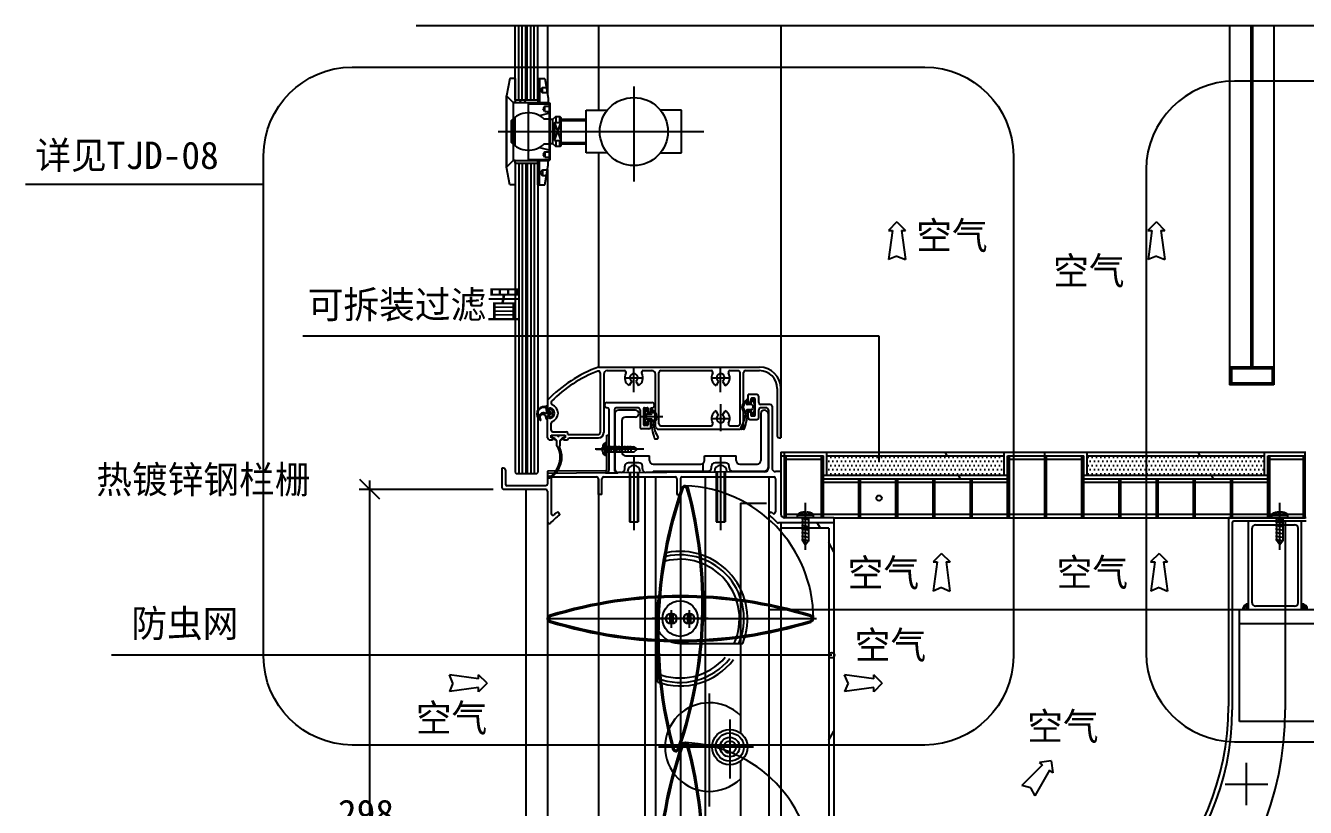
# Model space of a CAD drawing. Header units: metres. Extents: x 4816 to 6700, y 2423 to 3872.
# Drawn here: x 4825 to 5547, y 3412 to 3854 of the extents above; entities that cross this region are included whole.
import ezdxf

# ---------------------------------------------------------------- set-up
doc = ezdxf.new("R2010")
doc.units = ezdxf.units.M
for name, color, linetype in [('1', 1, 'Continuous'), ('10', 1, 'Continuous'), ('4', 4, 'Continuous'), ('6', 6, 'Continuous'), ('CASTFIX', 1, 'Continuous'), ('EXTRN', 3, 'Continuous'), ('附件', 5, 'Continuous')]:
    doc.layers.add(name, color=color, linetype=linetype)

# ---------------------------------------------------------------- blocks, each defined once
blk = doc.blocks.new('_ArchTick')
at = {"color": 0, "linetype": 'ByBlock'}
blk.add_lwpolyline([(-0.5, -0.5), (0.5, 0.5)], dxfattribs=at)
blk = doc.blocks.new('10X12')
at = {"layer": 'CASTFIX', "color": 8}
blk.add_line((0, -18.34), (0, 8.33), dxfattribs=at)
at = {"layer": 'CASTFIX'}
for p, q in [((-4.5, 0), (-4.5, 1.25)), ((-4.5, 1.25), (4.5, 1.25)), ((-4.5, 0), (4.5, 0)), ((-1.75, 0), (-1.75, -13.22)), ((-1.5, 3), (-0.7, 3)), ((-0.5, 2.25), (-0.7, 3)), ((-0.5, 2.25), (0.5, 2.25)), ((0.5, 2.25), (0.7, 3)), ((0.7, 3), (1.5, 3)), ((1.75, 0), (1.75, -12.74)), ((4.5, 0), (4.5, 1.25)), ((-2.19, -1.27), (2.32, -0.67)), ((-2.19, -3.27), (2.32, -2.67)), ((-2.19, -5.27), (2.32, -4.67)), ((-2.19, -7.27), (2.32, -6.67)), ((-2.19, -9.27), (2.32, -8.67)), ((-2.19, -11.27), (2.32, -10.67)), ((-2.19, -13.27), (2.32, -12.67)), ((-1.75, -13.22), (0, -15.43)), ((0, -15.43), (1.75, -12.74))]:
    blk.add_line(p, q, dxfattribs=at)
for centre, start, end in [((-1.85, 0.15), 82.98, 157.54), ((1.85, 0.15), 22.46, 97.02)]:
    blk.add_arc(centre, 2.87, start, end, dxfattribs=at)

msp = doc.modelspace()

# ---------------------------------------------------------------- hatches: boundary and pattern name
h = msp.add_hatch()
h.set_pattern_fill('HEX', scale=15)
h.paths.add_polyline_path([(5278.03, 3322.32), (5281.03, 3322.32), (5281.03, 3523.72), (5278.03, 3523.72)])
h.paths.add_polyline_path([(5281.03, 3572.72), (5266.68, 3572.72), (5266.68, 3569.72), (5278.03, 3569.72), (5278.03, 3523.72), (5281.03, 3523.72)])
at = {"layer": '1'}
h = msp.add_hatch(dxfattribs=at)
h.set_pattern_fill('ANSI38', scale=6)
h.paths.add_polyline_path([(5113.79, 3810.12), (5114.79, 3810.12), (5114.79, 3823.72), (5113.79, 3823.72)])
h = msp.add_hatch(dxfattribs=at)
h.set_pattern_fill('ANSI38', scale=6)
h.paths.add_polyline_path([(5113.79, 3823.72), (5114.79, 3823.72), (5114.79, 3810.12), (5113.79, 3810.12)])
h = msp.add_hatch(dxfattribs=at)
h.set_pattern_fill('ANSI38', scale=6)
h.paths.add_polyline_path([(5101.03, 3810.12), (5101.03, 3811.62, 1), (5101.53, 3811.62), (5113.58, 3811.62), (5113.58, 3810.12)])
h = msp.add_hatch(dxfattribs=at)
h.set_pattern_fill('ANSI38', scale=6)
h.paths.add_polyline_path([(5101.03, 3777.32), (5101.03, 3775.82, -1), (5101.53, 3775.82), (5113.79, 3775.82), (5113.79, 3777.32)])
h = msp.add_hatch(dxfattribs=at)
h.set_pattern_fill('ANSI38', scale=6)
h.paths.add_polyline_path([(5113.79, 3763.72), (5114.79, 3763.72), (5114.79, 3777.32), (5113.79, 3777.32)])
h = msp.add_hatch(dxfattribs=at)
h.set_pattern_fill('ZIGZAG', scale=20)
h.paths.add_polyline_path([(5243.79, 3603.97), (5243.79, 3610.72), (5239.79, 3610.72), (5239.79, 3607.97, -0.41), (5237.79, 3605.97), (5227.86, 3605.97, -0.41), (5225.86, 3607.97), (5225.86, 3610.72), (5217.03, 3610.72), (5217.03, 3606.72), (5219.86, 3606.72, -0.41), (5221.86, 3604.72), (5221.86, 3603.97, 0.41), (5223.86, 3601.97), (5241.79, 3601.97, 0.41)])
h.paths.add_polyline_path([(5243.79, 3634.48, 0.41), (5241.79, 3636.48, 0.41), (5239.79, 3634.48), (5239.79, 3610.72), (5243.79, 3610.72)])
h.paths.add_polyline_path([(5217.03, 3610.72), (5207.86, 3610.72), (5207.86, 3607.97, -0.41), (5205.86, 3605.97), (5178.86, 3605.97, -0.41), (5176.86, 3607.97), (5176.86, 3610.72), (5168.03, 3610.72), (5168.03, 3606.72), (5170.86, 3606.72, -0.41), (5172.86, 3604.72), (5172.86, 3603.32, 0.42), (5174.88, 3601.32), (5178.86, 3601.35), (5178.86, 3601.97), (5209.86, 3601.97, 0.41), (5211.86, 3603.97), (5211.86, 3604.72, -0.41), (5213.86, 3606.72), (5217.03, 3606.72)])
h.paths.add_polyline_path([(5168.03, 3610.72), (5163.28, 3610.72), (5157.28, 3610.72), (5157.28, 3603.27, 0.42), (5159.29, 3601.27), (5160.88, 3601.28, 0.41), (5162.86, 3603.28), (5162.86, 3604.72, -0.41), (5164.86, 3606.72), (5168.03, 3606.72)])
h.paths.add_polyline_path([(5161.28, 3630.48, -0.41), (5163.28, 3632.48), (5168.89, 3632.48, 0.41), (5170.89, 3634.48, 0.41), (5168.89, 3636.48), (5159.28, 3636.48, 0.41), (5157.28, 3634.48), (5157.28, 3615.76), (5161.28, 3615.76)])
h = msp.add_hatch(dxfattribs=at)
h.set_pattern_fill('ANSI31', scale=20)
h.paths.add_polyline_path([(5154.03, 3602.97, -0.41), (5152.04, 3600.97), (5159.04, 3601.02, -0.42), (5157.03, 3603.02), (5157.03, 3610.72), (5154.03, 3610.72)])
h = msp.add_hatch(dxfattribs=at)
h.set_pattern_fill('HONEY', scale=15)
h.paths.add_polyline_path([(5377.03, 3610.72), (5377.03, 3612.72), (5277.03, 3612.72), (5277.03, 3610.72)])
h.paths.add_polyline_path([(5379.03, 3597.72), (5379.03, 3599.72), (5275.03, 3599.72), (5275.03, 3597.72)])
h = msp.add_hatch(dxfattribs=at)
h.set_pattern_fill('DOTS', scale=1.5)
h.paths.add_polyline_path([(5277.03, 3610.72), (5277.03, 3599.72), (5377.03, 3599.72), (5377.03, 3610.72)])
h = msp.add_hatch(dxfattribs=at)
h.set_pattern_fill('HONEY', scale=15)
h.paths.add_polyline_path([(5524.03, 3612.72), (5424.03, 3612.72), (5424.03, 3610.72), (5524.03, 3610.72)])
h.paths.add_polyline_path([(5526.03, 3599.72), (5422.03, 3599.72), (5422.03, 3597.72), (5526.03, 3597.72)])
h = msp.add_hatch(dxfattribs=at)
h.set_pattern_fill('DOTS', scale=1.5)
h.paths.add_polyline_path([(5424.03, 3610.72), (5424.03, 3599.72), (5524.03, 3599.72), (5524.03, 3610.72)])

# ---------------------------------------------------------------- linework, layer by layer
for p, q in [((5504.39, 3853.53), (5504.39, 3660.72)), ((5529.39, 3853.53), (5529.39, 3660.29)), ((5153.03, 3658.72), (5162.67, 3658.72)), ((5168.03, 3646.54), (5168.03, 3660.72)), ((5173.39, 3658.72), (5178.2, 3658.72)), ((5180.2, 3626.92), (5180.2, 3656.72)), ((5182.2, 3628.65), (5182.2, 3657.72)), ((5217.03, 3646.54), (5217.03, 3660.72)), ((5529.39, 3660.72), (5504.39, 3660.72)), ((5504.39, 3660.72), (5504.39, 3650.72)), ((5529.39, 3660.22), (5504.39, 3660.22)), ((5529.39, 3659.72), (5504.39, 3659.72)), ((5504.89, 3660.72), (5504.89, 3650.72)), ((5505.39, 3660.72), (5505.39, 3650.72)), ((5528.39, 3660.72), (5528.39, 3650.72)), ((5528.42, 3660.72), (5528.42, 3650.72)), ((5528.89, 3660.72), (5528.89, 3650.72)), ((5528.92, 3660.72), (5528.92, 3650.72)), ((5529.39, 3660.72), (5529.39, 3650.72)), ((5529.42, 3660.72), (5529.42, 3650.72)), ((5162.88, 3654.71), (5173.18, 3654.71)), ((5166.9, 3652.76), (5165.45, 3650.25)), ((5169.16, 3652.76), (5170.6, 3650.25)), ((5211.88, 3654.71), (5222.18, 3654.71)), ((5215.9, 3652.76), (5214.45, 3650.25)), ((5218.16, 3652.76), (5219.6, 3650.25)), ((5529.39, 3651.72), (5504.39, 3651.72)), ((5529.39, 3651.22), (5504.39, 3651.22)), ((5529.39, 3650.72), (5504.39, 3650.72)), ((5119.29, 3642.01), (5119.29, 3636.77)), ((5232.04, 3642.67), (5231.74, 3642.67)), ((5231.74, 3642.67), (5231.74, 3642.17)), ((5237.54, 3645.18), (5232.53, 3645.18)), ((5232.53, 3640.67), (5232.53, 3645.18)), ((5232.54, 3642.17), (5232.54, 3640.91)), ((5234.04, 3642.68), (5234.04, 3641.17)), ((5234.48, 3642.41), (5234.48, 3640.91)), ((5236.04, 3643.18), (5234.54, 3643.18)), ((5235.48, 3642.41), (5236.29, 3638.16)), ((5236.54, 3633.66), (5236.54, 3642.68)), ((5238.54, 3640.68), (5238.54, 3644.18)), ((5118.44, 3637.38), (5118.63, 3634.67)), ((5119.09, 3636.77), (5119.17, 3637.79)), ((5119.29, 3634.36), (5119.29, 3635.07)), ((5119.31, 3636.41), (5119.91, 3636.11)), ((5119.4, 3636.59), (5120, 3636.29)), ((5120.89, 3635.47), (5119.69, 3635.47)), ((5120.73, 3634.72), (5119.73, 3634.72)), ((5120.29, 3636.47), (5120.29, 3637.14)), ((5120.29, 3634.57), (5120.29, 3634.92)), ((5120.58, 3636.56), (5120.79, 3636.77)), ((5121.08, 3636.89), (5121.15, 3636.89)), ((5121.29, 3640.79), (5121.29, 3640.34)), ((5121.29, 3635.07), (5121.29, 3634.36)), ((5121.44, 3636.77), (5121.97, 3636.24)), ((5122.09, 3635.95), (5122.09, 3633.48)), ((5153.03, 3637.8), (5152.39, 3637.8)), ((5152.97, 3640.68), (5178.2, 3640.68)), ((5154.03, 3602.97), (5154.03, 3636.8)), ((5157.03, 3636.68), (5157.03, 3603.02)), ((5157.28, 3634.48), (5157.28, 3603.27)), ((5170.56, 3637.68), (5158.03, 3637.68)), ((5168.89, 3636.48), (5159.28, 3636.48)), ((5170.89, 3634.48), (5170.89, 3634.48)), ((5171.56, 3636.68), (5171.56, 3626.79)), ((5173.56, 3637.3), (5173.56, 3628.29)), ((5174.63, 3637.04), (5173.81, 3632.79)), ((5174.06, 3637.8), (5175.57, 3637.8)), ((5175.63, 3637.04), (5175.63, 3635.54)), ((5176.07, 3637.3), (5176.07, 3635.8)), ((5176.13, 3635.04), (5177.06, 3635.04)), ((5176.57, 3635.3), (5177.07, 3635.3)), ((5177.56, 3636.79), (5177.56, 3635.54)), ((5177.57, 3635.8), (5177.57, 3637.8)), ((5177.57, 3637.8), (5178.78, 3637.8)), ((5178.06, 3637.29), (5178.36, 3637.29)), ((5178.36, 3637.29), (5178.36, 3636.79)), ((5178.36, 3635.11), (5178.36, 3634.54)), ((5215.9, 3633.61), (5214.45, 3636.12)), ((5217.03, 3639.83), (5217.03, 3624.48)), ((5218.16, 3633.61), (5219.6, 3636.12)), ((5231.74, 3640.49), (5231.74, 3639.91)), ((5231.74, 3636.41), (5231.74, 3635.85)), ((5234.58, 3639.61), (5232.04, 3639.61)), ((5232.04, 3636.71), (5234.58, 3636.71)), ((5232.53, 3632.16), (5232.53, 3635.17)), ((5232.91, 3635.91), (5233.98, 3635.91)), ((5233.54, 3640.67), (5233.03, 3640.67)), ((5233.03, 3635.67), (5233.54, 3635.67)), ((5233.98, 3640.41), (5233.04, 3640.41)), ((5234.04, 3635.17), (5234.04, 3633.66)), ((5234.48, 3635.41), (5234.48, 3633.91)), ((5234.48, 3635.21), (5234.48, 3633.91)), ((5235.07, 3639.21), (5235.27, 3638.17)), ((5235.28, 3638.17), (5235.07, 3637.12)), ((5236.29, 3638.16), (5235.48, 3633.91)), ((5238.54, 3632.16), (5238.54, 3636.68)), ((5245.04, 3639.68), (5239.54, 3639.68)), ((5243.04, 3637.68), (5239.54, 3637.68)), ((5239.79, 3634.48), (5239.79, 3607.97)), ((5241.79, 3636.48), (5241.79, 3636.48)), ((5243.79, 3634.48), (5243.79, 3603.97)), ((5244.04, 3636.68), (5244.04, 3603.65)), ((5246.04, 3638.68), (5246.04, 3603.72)), ((5119.06, 3631.22), (5119.06, 3631.22)), ((5119.09, 3632.67), (5119.26, 3631.45)), ((5119.29, 3620.72), (5119.29, 3632.67)), ((5119.31, 3633.03), (5119.91, 3633.33)), ((5119.4, 3632.85), (5120, 3633.15)), ((5120.89, 3633.96), (5119.69, 3633.96)), ((5120.29, 3632.97), (5120.29, 3632.3)), ((5120.58, 3632.88), (5120.79, 3632.66)), ((5121.08, 3632.55), (5121.15, 3632.55)), ((5121.44, 3632.66), (5121.97, 3633.2)), ((5161.28, 3630.48), (5161.28, 3612.72)), ((5168.89, 3632.48), (5163.28, 3632.48)), ((5171.92, 3632.79), (5184.42, 3632.79)), ((5173.81, 3632.79), (5174.63, 3628.54)), ((5175.57, 3627.79), (5174.06, 3627.79)), ((5174.82, 3632.79), (5175.03, 3631.74)), ((5175.03, 3633.83), (5174.83, 3632.79)), ((5175.52, 3634.24), (5178.06, 3634.24)), ((5178.06, 3631.34), (5175.52, 3631.34)), ((5175.63, 3630.04), (5175.63, 3628.54)), ((5175.63, 3629.84), (5175.63, 3628.54)), ((5176.07, 3629.79), (5176.07, 3628.29)), ((5177.19, 3630.54), (5176.13, 3630.54)), ((5177.07, 3630.29), (5176.57, 3630.29)), ((5177.57, 3626.79), (5177.57, 3629.79)), ((5178.36, 3631.04), (5178.36, 3630.48)), ((5183.2, 3627.65), (5211.67, 3627.65)), ((5211.88, 3631.66), (5222.18, 3631.66)), ((5222.39, 3627.65), (5227.03, 3627.65)), ((5233.53, 3631.16), (5237.54, 3631.16)), ((5234.54, 3633.16), (5236.04, 3633.16)), ((5234.98, 3633.41), (5234.98, 3633.41)), ((5121.29, 3620.72), (5121.29, 3622.22)), ((5121.29, 3622.22), (5129.29, 3622.22)), ((5122.42, 3620.72), (5121.29, 3620.72)), ((5121.65, 3621.54), (5121.65, 3621.34)), ((5125, 3622.04), (5122.15, 3622.04)), ((5122.15, 3620.84), (5123.15, 3620.84)), ((5122.29, 3624.22), (5129.79, 3624.22)), ((5123.15, 3620.84), (5123.15, 3620.34)), ((5128.65, 3622.04), (5125.8, 3622.04)), ((5127.65, 3620.34), (5127.65, 3620.84)), ((5127.65, 3620.84), (5128.65, 3620.84)), ((5129.29, 3620.72), (5128.16, 3620.72)), ((5129.15, 3621.34), (5129.15, 3621.54)), ((5129.29, 3622.22), (5129.29, 3620.72)), ((5130.79, 3622.72), (5130.79, 3623.22)), ((5152.83, 3622.3), (5154.03, 3622.3)), ((5152.83, 3602.97), (5152.83, 3622.3)), ((5176.57, 3625.79), (5172.56, 3625.79)), ((5180.07, 3620.26), (5181.24, 3620.26)), ((5182.06, 3625.65), (5228.03, 3625.65)), ((5230.03, 3625.64), (5228.86, 3625.64)), ((5120.29, 3619.72), (5121.79, 3619.72)), ((5123.65, 3619.84), (5123.9, 3619.84)), ((5124.4, 3619.34), (5124.4, 3616.54)), ((5126.4, 3616.54), (5126.4, 3619.34)), ((5126.9, 3619.84), (5127.15, 3619.84)), ((5128.79, 3619.72), (5130.29, 3619.72)), ((5168.03, 3610.72), (5168.03, 3568.76)), ((5217.03, 3610.72), (5217.03, 3568.76)), ((5119.28, 3601.92), (5119.29, 3600.72)), ((5165.53, 3601.35), (5165.53, 3573.43)), ((5166.03, 3601.37), (5166.03, 3573.43)), ((5170.03, 3601.55), (5170.03, 3573.43)), ((5170.53, 3601.57), (5170.53, 3573.43)), ((5174.33, 3598.72), (5174.33, 3293.72)), ((5180.33, 3598.72), (5180.33, 3293.72)), ((5208.33, 3598.72), (5208.33, 3297.96)), ((5214.53, 3601.35), (5214.53, 3573.43)), ((5215.03, 3601.37), (5215.03, 3573.43)), ((5219.03, 3601.55), (5219.03, 3573.43)), ((5219.53, 3601.57), (5219.53, 3573.43)), ((5244.33, 3598.72), (5244.33, 3315.11)), ((5192.33, 3597.72), (5192.33, 3588.72)), ((5194.33, 3587.91), (5194.33, 3312.53)), ((5228.18, 3583.84), (5228.18, 3454.22)), ((5228.18, 3583.84), (5242.98, 3583.84)), ((5165.53, 3573.43), (5170.53, 3573.43)), ((5214.53, 3573.43), (5219.53, 3573.43)), ((5180.39, 3521.15), (5186.53, 3555.94)), ((5188.38, 3521.22), (5188.38, 3516.22)), ((5189.18, 3523.48), (5189.18, 3513.48)), ((5189.98, 3521.22), (5189.98, 3516.22)), ((5198.38, 3521.22), (5198.38, 3516.22)), ((5199.18, 3523.48), (5199.18, 3513.48)), ((5199.98, 3521.22), (5199.98, 3516.22)), ((5510.06, 3523.72), (5244.33, 3523.72)), ((5510.06, 3460.72), (5510.06, 3523.72)), ((5118.63, 3518.72), (5271.08, 3518.72)), ((5177.08, 3518.72), (5237.59, 3518.72)), ((5210.03, 3518.72), (5178.33, 3518.72)), ((5180.19, 3518.23), (5181.42, 3482.92)), ((5194.18, 3504.72), (5229.51, 3504.72)), ((5210.68, 3412.59), (5210.68, 3476.51)), ((5222.18, 3461.7), (5222.18, 3428.56)), ((5235.52, 3446.22), (5182.04, 3446.22)), ((5228.18, 3438.22), (5228.18, 3390.69)), ((5513.94, 3413.36), (5513.94, 3437.36)), ((5501.94, 3425.36), (5525.94, 3425.36))]:
    msp.add_line(p, q)
for points in [[(5198.81, 3592.24, 0.74), (5194.99, 3592.37, 0.15), (5189.85, 3445.2, 0.74), (5193.67, 3445.07, 0.15)], [(5198.04, 3592.03, 0.74), (5195.75, 3592.11, 0.15), (5190.62, 3445.41, 0.74), (5192.92, 3445.33, 0.15)], [(5267.96, 3516.81, 0.74), (5267.96, 3520.63, 0.15), (5120.7, 3520.63, 0.74), (5120.7, 3516.81, 0.15)], [(5267.73, 3517.57, 0.74), (5267.73, 3519.87, 0.15), (5120.94, 3519.87, 0.74), (5120.94, 3517.57, 0.15)], [(5198.81, 3447.24, 0.74), (5194.99, 3447.37, 0.15), (5189.85, 3300.2, 0.74), (5193.67, 3300.07, 0.15)], [(5198.04, 3447.03, 0.74), (5195.75, 3447.11, 0.15), (5190.62, 3300.41, 0.74), (5192.92, 3300.33, 0.15)]]:
    msp.add_lwpolyline(points, format="xyb", close=True)
for centre, radius in [((5194.18, 3518.72), 10), ((5189.18, 3518.72), 3), ((5199.18, 3518.72), 3), ((5222.18, 3446.22), 10), ((5222.18, 3446.22), 8), ((5222.18, 3446.22), 5.5), ((5222.18, 3446.22), 3.5)]:
    msp.add_circle(centre, radius)
for centre, radius, start, end in [((5173.75, 3589.78), 75.46, 109.93, 136.2), ((5173.75, 3589.78), 73.46, 110.8, 135.26), ((5153.03, 3656.72), 2, 90, 180), ((5162.67, 3657.72), 1, 330.71, 90), ((5168.03, 3654.71), 5.15, 150.71, 240), ((5168.03, 3654.71), 2.25, 300, 240), ((5168.03, 3654.71), 5.15, 300, 29.29), ((5173.39, 3657.72), 1, 90, 209.29), ((5178.2, 3656.72), 2, 0, 90), ((5211.67, 3657.72), 1, 330.71, 90), ((5217.03, 3654.71), 5.15, 150.71, 240), ((5217.03, 3654.71), 2.25, 300, 240), ((5217.03, 3654.71), 5.15, 300, 29.29), ((5222.39, 3657.72), 1, 90, 209.29), ((5232.85, 3638.17), 3.81, 111.96, 180), ((5231.24, 3642.17), 0.5, 291.96, 0), ((5232.04, 3642.17), 0.5, 0, 90), ((5234.54, 3642.68), 0.5, 90, 180), ((5234.98, 3642.41), 0.5, 90, 180), ((5234.98, 3642.41), 0.5, 0, 90), ((5236.04, 3642.68), 0.5, 0, 90), ((5237.54, 3644.18), 1, 0, 90), ((5117.44, 3634.23), 4.21, 84.47, 236.7), ((5116.99, 3634.69), 3.31, 68.68, 216.46), ((5116.97, 3632.65), 2.29, 53.9, 177.24), ((5118.02, 3638.89), 0.5, 248.87, 320.91), ((5117.94, 3637.34), 0.5, 4.16, 59.83), ((5118.43, 3634.66), 0.2, 233.14, 4.16), ((5118.8, 3638.25), 0.51, 329.98, 140.91), ((5119.49, 3636.77), 0.4, 180, 243.43), ((5119.67, 3637.75), 0.5, 149.98, 175.34), ((5119.49, 3636.77), 0.2, 180, 243.43), ((5119.69, 3635.07), 0.4, 90, 180), ((5120.09, 3636.47), 0.4, 243.43, 346.52), ((5120.09, 3636.47), 0.2, 243.43, 0), ((5120.79, 3637.14), 0.5, 78.32, 180), ((5120.87, 3636.28), 0.4, 135.38, 166.52), ((5121.08, 3636.49), 0.4, 90, 135.38), ((5120.29, 3634.72), 2.97, 281.68, 78.32), ((5120.89, 3635.07), 0.4, 0, 90), ((5121.15, 3636.49), 0.4, 44.98, 90), ((5122.29, 3640.79), 1, 135.26, 180), ((5122.29, 3640.34), 1, 180, 250.42), ((5120.29, 3634.72), 4.97, 289.58, 70.42), ((5121.69, 3635.95), 0.4, 0, 44.98), ((5152.97, 3639.18), 1.5, 90, 247.03), ((5153.03, 3636.8), 1, 0, 90), ((5158.03, 3636.68), 1, 90, 180), ((5159.28, 3634.48), 2, 90, 180), ((5168.89, 3634.48), 2, 0, 90), ((5168.89, 3634.48), 2, 270, 0), ((5170.56, 3636.68), 1, 0, 90), ((5174.06, 3637.3), 0.5, 90, 180), ((5175.13, 3637.04), 0.5, 90, 180), ((5175.13, 3637.04), 0.5, 0, 90), ((5175.57, 3637.3), 0.5, 0, 90), ((5176.13, 3635.54), 0.5, 180, 270), ((5176.57, 3635.8), 0.5, 180, 270), ((5177.06, 3635.54), 0.5, 270, 0), ((5177.07, 3635.8), 0.5, 270, 0), ((5178.06, 3636.79), 0.5, 90, 180), ((5178.06, 3634.54), 0.3, 270, 0), ((5178.2, 3639.18), 1.5, 292.97, 90), ((5178.86, 3636.79), 0.5, 180, 248.04), ((5178.66, 3635.11), 0.3, 58.61, 180), ((5177.25, 3632.79), 3.81, 0, 68.04), ((5177.25, 3632.79), 3.01, 0, 58.61), ((5217.03, 3631.66), 5.15, 120, 209.29), ((5217.03, 3631.66), 5.15, 330.71, 60), ((5232.85, 3638.17), 3.81, 180, 241.38), ((5232.85, 3638.17), 3.01, 121.39, 180), ((5232.85, 3638.17), 3.01, 180, 238.61), ((5188.53, 3639.39), 44.07, 342.32, 354.88), ((5230.79, 3634.38), 0.5, 349.19, 61.38), ((5231.44, 3640.49), 0.3, 0, 121.39), ((5231.44, 3635.85), 0.3, 238.61, 0), ((5232.04, 3639.91), 0.3, 180, 270), ((5232.04, 3636.41), 0.3, 90, 180), ((5232.91, 3635.41), 0.5, 90, 174.88), ((5233.03, 3641.17), 0.5, 180, 270), ((5233.03, 3635.17), 0.5, 90, 180), ((5233.04, 3640.91), 0.5, 180, 270), ((5233.54, 3641.17), 0.5, 270, 0), ((5233.54, 3635.17), 0.5, 0, 90), ((5233.98, 3640.91), 0.5, 270, 0), ((5233.98, 3635.41), 0.5, 0, 90), ((5234.58, 3639.11), 0.5, 10.89, 90), ((5234.58, 3637.21), 0.5, 270, 349.11), ((5239.54, 3640.68), 1, 180, 270), ((5239.54, 3636.68), 1, 90, 180), ((5241.79, 3634.48), 2, 90, 180), ((5241.79, 3634.48), 2, 0, 90), ((5243.04, 3636.68), 1, 0, 90), ((5245.04, 3638.68), 1, 0, 90), ((5114.49, 3632.82), 0.2, 209.79, 344.13), ((5116.74, 3632.18), 1.81, 343.01, 224.24), ((5115.25, 3630.88), 0.2, 233.32, 12.87), ((5118.9, 3631.62), 0.43, 175.53, 292.18), ((5119.06, 3631.42), 0.2, 270, 7.84), ((5119.49, 3632.67), 0.4, 116.57, 180), ((5119.69, 3634.36), 0.4, 180, 270), ((5119.49, 3632.67), 0.2, 116.57, 180), ((5120.09, 3632.97), 0.4, 13.48, 116.57), ((5120.09, 3632.97), 0.2, 0, 116.57), ((5120.79, 3632.3), 0.5, 180, 281.68), ((5120.87, 3633.16), 0.4, 193.48, 224.62), ((5121.08, 3632.95), 0.4, 224.62, 270), ((5120.89, 3634.36), 0.4, 270, 0), ((5121.15, 3632.95), 0.4, 270, 315.02), ((5122.29, 3629.09), 1, 109.58, 180), ((5121.69, 3633.48), 0.4, 315.02, 0), ((5163.28, 3630.48), 2, 90, 180), ((5174.06, 3628.29), 0.5, 180, 270), ((5175.13, 3628.54), 0.5, 180, 270), ((5175.52, 3633.74), 0.5, 90, 169.11), ((5175.52, 3631.84), 0.5, 190.89, 270), ((5175.13, 3628.54), 0.5, 270, 0), ((5175.57, 3628.29), 0.5, 270, 0), ((5176.13, 3630.04), 0.5, 90, 180), ((5176.57, 3629.79), 0.5, 90, 180), ((5177.07, 3629.79), 0.5, 0, 90), ((5177.19, 3630.04), 0.5, 5.12, 90), ((5221.58, 3634.02), 44.07, 185.12, 197.68), ((5178.06, 3631.04), 0.3, 0, 90), ((5178.66, 3630.48), 0.3, 180, 301.39), ((5177.25, 3632.79), 3.01, 301.39, 0), ((5179.32, 3629.01), 0.5, 118.62, 190.81), ((5205.34, 3633.98), 27, 190.81, 208.99), ((5177.25, 3632.79), 3.81, 298.62, 0), ((5183.2, 3628.65), 1, 180, 270), ((5211.67, 3628.65), 1, 270, 29.29), ((5217.03, 3631.66), 2.25, 120, 60), ((5222.39, 3628.65), 1, 150.71, 270), ((5227.03, 3628.65), 1, 270, 0), ((5228.03, 3627.65), 2, 270, 0), ((5204.76, 3639.35), 27, 331.01, 349.19), ((5233.53, 3632.16), 1, 180, 270), ((5234.54, 3633.66), 0.5, 180, 270), ((5234.98, 3633.91), 0.5, 180, 270), ((5234.98, 3633.91), 0.5, 270, 0), ((5236.04, 3633.66), 0.5, 270, 0), ((5237.54, 3632.16), 1, 270, 0), ((5120.29, 3620.72), 1, 180, 270), ((5122.29, 3625.22), 1, 180, 270), ((5122.15, 3621.54), 0.5, 90, 180), ((5122.15, 3621.34), 0.5, 180, 270), ((5121.79, 3620.72), 1, 270, 334.62), ((5122.42, 3620.42), 0.3, 334.62, 90), ((5123.65, 3620.34), 0.5, 180, 270), ((5125.4, 3622.04), 0.4, 180, 0), ((5127.15, 3620.34), 0.5, 270, 0), ((5128.16, 3620.42), 0.3, 90, 205.38), ((5128.79, 3620.72), 1, 205.38, 270), ((5128.65, 3621.54), 0.5, 0, 90), ((5128.65, 3621.34), 0.5, 270, 0), ((5129.79, 3623.22), 1, 0, 90), ((5130.29, 3620.72), 1, 270, 0), ((5172.56, 3626.79), 1, 180, 270), ((5176.57, 3626.79), 1, 270, 0), ((5180.07, 3620.76), 0.5, 195.05, 270), ((5182.06, 3627.65), 2, 201.64, 270), ((5181.24, 3620.76), 0.5, 270, 14.93), ((5228.86, 3626.14), 0.5, 165.07, 270), ((5230.03, 3626.14), 0.5, 270, 344.95), ((5113.8, 3609.93), 13.56, 300.54, 26.8), ((5113.16, 3609.71), 13.34, 305, 28.37), ((5123.9, 3619.34), 0.5, 0, 90), ((5124.9, 3616.54), 0.5, 180, 270), ((5125.9, 3616.54), 0.5, 270, 0), ((5126.9, 3619.34), 0.5, 90, 180), ((5120.34, 3598.62), 0.5, 19.13, 313.83), ((5122.29, 3597.72), 1, 90, 180), ((5168.03, 3601.79), 3.51, 0, 180), ((5217.03, 3601.79), 3.51, 0, 180), ((5194.18, 3518.72), 38, 338.38, 101.62), ((5194.18, 3518.72), 33.5, 335.3, 104.7), ((5194.18, 3518.72), 36, 337.11, 102.89), ((5194.18, 3518.72), 14, 170, 270), ((5189.18, 3518.72), 2.63, 72.27, 107.73), ((5199.18, 3518.72), 2.63, 72.27, 107.73), ((5189.18, 3518.72), 2.63, 252.27, 287.73), ((5199.18, 3518.72), 2.63, 252.27, 287.73), ((5194.18, 3518.72), 33.5, 247.3, 319.53), ((5194.18, 3518.72), 36, 249.11, 321.28), ((5194.18, 3518.72), 38, 250.38, 322.5), ((5210.68, 3446.22), 25, 45.57, 314.43)]:
    msp.add_arc(centre, radius, start, end)
for p, q in [((5119.29, 3853.53), (5119.29, 3815.11)), ((5148.03, 3853.53), (5148.03, 3805.72)), ((5251.03, 3853.53), (5251.03, 3640.03)), ((5516.44, 3853.53), (5516.44, 3660.72)), ((5516.64, 3853.53), (5516.64, 3660.72)), ((5517.14, 3853.53), (5517.14, 3660.72)), ((5517.34, 3853.53), (5517.34, 3660.72)), ((5148.03, 3781.72), (5148.03, 3660.72)), ((5119.29, 3772.32), (5119.29, 3642.01)), ((5316.59, 3742.67), (5311.8, 3737.87)), ((5311.8, 3737.87), (5314.11, 3737.87)), ((5314.11, 3737.87), (5311.87, 3721.42)), ((5316.59, 3742.67), (5321.39, 3737.87)), ((5319.08, 3737.87), (5321.32, 3721.42)), ((5319.08, 3737.87), (5321.39, 3737.87)), ((5463.05, 3742.67), (5458.26, 3737.87)), ((5458.26, 3737.87), (5460.57, 3737.87)), ((5460.57, 3737.87), (5458.33, 3721.42)), ((5463.05, 3742.67), (5467.85, 3737.87)), ((5465.54, 3737.87), (5467.77, 3721.42)), ((5465.54, 3737.87), (5467.85, 3737.87)), ((5316.59, 3723.4), (5311.87, 3721.42)), ((5316.59, 3723.4), (5321.32, 3721.42)), ((5463.05, 3723.4), (5458.33, 3721.42)), ((5463.05, 3723.4), (5467.77, 3721.42)), ((5148.03, 3660.72), (5239.03, 3660.72)), ((5183.2, 3658.72), (5211.67, 3658.72)), ((5222.39, 3658.72), (5227.03, 3658.72)), ((5231.03, 3658.72), (5239.03, 3658.72)), ((5251.03, 3660.72), (5251.03, 3620.72)), ((5249.03, 3648.72), (5249.03, 3621.72)), ((5251.03, 3620.72), (5251.03, 3648.72)), ((5121.29, 3625.22), (5121.29, 3629.09)), ((5130.79, 3622.72), (5148.03, 3622.72)), ((5131.29, 3620.72), (5148.03, 3620.72)), ((5250.03, 3620.72), (5251.03, 3620.72)), ((5163.28, 3610.72), (5176.86, 3610.72)), ((5170.86, 3606.72), (5164.86, 3606.72)), ((5176.86, 3607.97), (5176.86, 3610.72)), ((5178.86, 3605.97), (5205.86, 3605.97)), ((5207.86, 3607.97), (5207.86, 3610.72)), ((5207.86, 3610.72), (5225.86, 3610.72)), ((5219.86, 3606.72), (5213.86, 3606.72)), ((5225.86, 3607.97), (5225.86, 3610.72)), ((5227.86, 3605.97), (5237.79, 3605.97)), ((5251.03, 3612.72), (5400.03, 3612.72)), ((5251.03, 3612.72), (5251.03, 3601.72)), ((5251.03, 3610.72), (5275.03, 3610.72)), ((5253.03, 3575.72), (5253.03, 3612.72)), ((5253.03, 3608.72), (5275.03, 3608.72)), ((5254.03, 3575.72), (5254.03, 3610.72)), ((5274.03, 3575.72), (5274.03, 3610.72)), ((5275.03, 3575.72), (5275.03, 3610.72)), ((5277.03, 3599.72), (5277.03, 3612.72)), ((5277.03, 3610.72), (5377.03, 3610.72)), ((5377.03, 3599.72), (5377.03, 3612.72)), ((5379.03, 3575.72), (5379.03, 3610.72)), ((5379.03, 3610.72), (5422.03, 3610.72)), ((5379.03, 3608.72), (5422.03, 3608.72)), ((5380.03, 3575.72), (5380.03, 3610.72)), ((5400.03, 3575.72), (5400.03, 3612.72)), ((5400.03, 3612.72), (5547.33, 3612.72)), ((5401.03, 3575.72), (5401.03, 3610.72)), ((5421.03, 3575.72), (5421.03, 3610.72)), ((5422.03, 3575.72), (5422.03, 3610.72)), ((5424.03, 3599.72), (5424.03, 3612.72)), ((5424.03, 3610.72), (5524.03, 3610.72)), ((5524.03, 3599.72), (5524.03, 3612.72)), ((5526.03, 3575.72), (5526.03, 3610.72)), ((5526.03, 3610.72), (5547.03, 3610.72)), ((5526.03, 3608.72), (5547.03, 3608.72)), ((5527.03, 3575.72), (5527.03, 3610.72)), ((5546.03, 3575.72), (5546.03, 3610.72)), ((5547.03, 3575.72), (5547.03, 3612.72)), ((5093.53, 3603.72), (5093.53, 3592.72)), ((5094.53, 3603.72), (5093.53, 3603.72)), ((5095.53, 3602.72), (5095.53, 3594.72)), ((5152.04, 3602.17), (5119.28, 3601.92)), ((5152.04, 3600.97), (5119.29, 3600.72)), ((5119.29, 3600.72), (5119.29, 3594.72)), ((5122.29, 3598.72), (5147.03, 3598.72)), ((5151.03, 3598.72), (5191.33, 3598.72)), ((5152.04, 3600.97), (5159.04, 3601.02)), ((5242.06, 3601.65), (5159.04, 3601.02)), ((5160.88, 3601.28), (5159.29, 3601.27)), ((5162.86, 3603.28), (5162.86, 3604.72)), ((5172.86, 3603.32), (5172.86, 3604.72)), ((5178.86, 3601.35), (5174.88, 3601.32)), ((5178.86, 3601.97), (5209.86, 3601.97)), ((5178.86, 3601.97), (5178.86, 3601.35)), ((5195.33, 3598.72), (5247.03, 3598.72)), ((5211.86, 3603.97), (5211.86, 3604.72)), ((5221.86, 3603.97), (5221.86, 3604.72)), ((5223.86, 3601.97), (5241.79, 3601.97)), ((5251.03, 3601.72), (5248.04, 3601.72)), ((5251.03, 3601.72), (5251.03, 3577.72)), ((5275.03, 3599.72), (5379.03, 3599.72)), ((5422.03, 3599.72), (5526.03, 3599.72)), ((5118.29, 3591.72), (5094.53, 3591.72)), ((5118.29, 3593.72), (5096.53, 3593.72)), ((5121.29, 3597.72), (5121.29, 3578.07)), ((5148.03, 3597.72), (5148.03, 3293.72)), ((5194.33, 3597.72), (5194.33, 3590.44)), ((5248.03, 3597.72), (5248.03, 3578.96)), ((5274.03, 3597.72), (5380.03, 3597.72)), ((5274.03, 3595.72), (5380.03, 3595.72)), ((5295.03, 3575.72), (5295.03, 3597.72)), ((5296.03, 3575.72), (5296.03, 3597.72)), ((5316.03, 3575.72), (5316.03, 3597.72)), ((5317.03, 3575.72), (5317.03, 3597.72)), ((5337.03, 3575.72), (5337.03, 3597.72)), ((5338.03, 3575.72), (5338.03, 3597.72)), ((5358.03, 3575.72), (5358.03, 3597.72)), ((5359.03, 3575.72), (5359.03, 3597.72)), ((5421.03, 3597.72), (5527.03, 3597.72)), ((5421.03, 3595.72), (5527.03, 3595.72)), ((5442.03, 3575.72), (5442.03, 3597.72)), ((5443.03, 3575.72), (5443.03, 3597.72)), ((5463.03, 3575.72), (5463.03, 3597.72)), ((5464.03, 3575.72), (5464.03, 3597.72)), ((5484.03, 3575.72), (5484.03, 3597.72)), ((5485.03, 3575.72), (5485.03, 3597.72)), ((5505.03, 3575.72), (5505.03, 3597.72)), ((5506.03, 3575.72), (5506.03, 3597.72)), ((5119.29, 3590.72), (5119.29, 3303.67)), ((5150.03, 3588.72), (5148.03, 3588.72)), ((5192.33, 3588.72), (5193.75, 3588.72)), ((5194.33, 3590.44), (5193.75, 3588.72)), ((5125.99, 3577.79), (5125.99, 3577.33)), ((5244.33, 3577.79), (5244.33, 3577.33)), ((5253.03, 3577.72), (5547.03, 3577.72)), ((5281.03, 3572.72), (5249.7, 3572.72)), ((5251.03, 3572.72), (5251.03, 3273.72)), ((5278.03, 3569.72), (5251.03, 3569.72)), ((5281.03, 3575.72), (5253.03, 3575.72)), ((5278.03, 3569.72), (5278.03, 3322.32)), ((5281.03, 3575.72), (5547.03, 3575.72)), ((5281.03, 3575.72), (5281.03, 3322.32)), ((5503.79, 3575.72), (5503.79, 3469.26)), ((5547.56, 3575.72), (5503.79, 3575.72)), ((5505.79, 3572.72), (5505.79, 3467.26)), ((5547.56, 3573.72), (5506.79, 3573.72)), ((5515.06, 3523.72), (5515.06, 3573.72)), ((5517.06, 3527.72), (5517.06, 3569.72)), ((5519.06, 3571.72), (5541.06, 3571.72)), ((5535.79, 3573.72), (5535.79, 3467.26)), ((5543.06, 3527.72), (5543.06, 3569.72)), ((5545.06, 3523.72), (5545.06, 3573.72)), ((5341.8, 3555.52), (5337, 3550.72)), ((5341.8, 3555.52), (5346.59, 3550.72)), ((5464.57, 3555.52), (5459.78, 3550.72)), ((5464.57, 3555.52), (5469.37, 3550.72)), ((5337, 3550.72), (5339.31, 3550.72)), ((5339.31, 3550.72), (5337.08, 3534.27)), ((5344.29, 3550.72), (5346.59, 3550.72)), ((5344.29, 3550.72), (5346.52, 3534.27)), ((5459.78, 3550.72), (5462.08, 3550.72)), ((5462.08, 3550.72), (5459.85, 3534.27)), ((5467.06, 3550.72), (5469.29, 3534.27)), ((5467.06, 3550.72), (5469.37, 3550.72)), ((5341.8, 3536.25), (5337.08, 3534.27)), ((5341.8, 3536.25), (5346.52, 3534.27)), ((5464.57, 3536.25), (5459.85, 3534.27)), ((5464.57, 3536.25), (5469.29, 3534.27)), ((5735.03, 3523.72), (5510.06, 3523.72)), ((5541.06, 3525.72), (5519.06, 3525.72)), ((5737.03, 3515.72), (5510.06, 3515.72)), ((5080.4, 3484.75), (5063.95, 3486.98)), ((5065.93, 3482.26), (5063.95, 3486.98)), ((5080.4, 3484.75), (5080.4, 3487.06)), ((5085.19, 3482.26), (5080.4, 3487.06)), ((5303.47, 3484.75), (5287.02, 3486.98)), ((5289, 3482.26), (5287.02, 3486.98)), ((5303.47, 3484.75), (5303.47, 3487.06)), ((5308.27, 3482.26), (5303.47, 3487.06)), ((5065.93, 3482.26), (5063.95, 3477.54)), ((5080.4, 3479.78), (5063.95, 3477.54)), ((5085.19, 3482.26), (5080.4, 3477.47)), ((5080.4, 3477.47), (5080.4, 3479.78)), ((5289, 3482.26), (5287.02, 3477.54)), ((5303.47, 3479.78), (5287.02, 3477.54)), ((5308.27, 3482.26), (5303.47, 3477.47)), ((5303.47, 3477.47), (5303.47, 3479.78)), ((5737.03, 3460.72), (5510.06, 3460.72)), ((5398.83, 3436.18), (5387.03, 3424.51)), ((5402.77, 3433.14), (5394.51, 3418.75)), ((5403.73, 3438.46), (5397.01, 3437.59)), ((5398.83, 3436.18), (5397.01, 3437.59)), ((5404.6, 3431.74), (5402.77, 3433.14)), ((5403.73, 3438.46), (5404.6, 3431.74)), ((5391.97, 3423.2), (5387.03, 3424.51)), ((5391.97, 3423.2), (5394.51, 3418.75))]:
    msp.add_line(p, q, dxfattribs=at)
msp.add_circle((5168.03, 3793.72), 19.21, dxfattribs=at)
for centre, radius, start, end in [((5148.03, 3657.52), 1, 0, 110.8), ((5183.2, 3657.72), 1, 90, 180), ((5227.03, 3657.72), 1, 0, 90), ((5231.03, 3657.72), 1, 90, 180), ((5239.03, 3648.72), 12, 0, 90), ((5239.03, 3648.72), 10, 0, 90), ((5148.03, 3623.72), 3, 270, 0), ((5148.03, 3623.72), 1, 270, 0), ((5250.03, 3621.72), 1, 180, 270), ((5163.28, 3612.72), 2, 180, 270), ((5164.86, 3604.72), 2, 90, 180), ((5170.86, 3604.72), 2, 0, 90), ((5178.86, 3607.97), 2, 180, 270), ((5205.86, 3607.97), 2, 270, 0), ((5213.86, 3604.72), 2, 90, 180), ((5219.86, 3604.72), 2, 0, 90), ((5227.86, 3607.97), 2, 180, 270), ((5237.79, 3607.97), 2, 270, 0), ((5094.53, 3602.72), 1, 0, 90), ((5147.03, 3597.72), 1, 0, 90), ((5151.03, 3597.72), 1, 90, 180), ((5152.03, 3602.97), 0.8, 270.43, 0), ((5152.03, 3602.97), 2, 270.43, 0), ((5159.03, 3603.02), 2, 180, 270.43), ((5159.28, 3603.27), 2, 180, 270.43), ((5160.86, 3603.28), 2, 270.43, 0), ((5174.86, 3603.32), 2, 180, 270.43), ((5191.33, 3597.72), 1, 0, 90), ((5195.33, 3597.72), 1, 90, 180), ((5209.86, 3603.97), 2, 270, 0), ((5223.86, 3603.97), 2, 180, 270), ((5241.79, 3603.97), 2, 270, 0), ((5242.04, 3603.65), 2, 270.43, 0), ((5248.04, 3603.72), 2, 180, 270), ((5247.03, 3597.72), 1, 0, 90), ((5094.53, 3592.72), 1, 180, 270), ((5096.53, 3594.72), 1, 180, 270), ((5118.29, 3594.72), 1, 270, 0), ((5118.29, 3590.72), 1, 0, 90), ((5194.33, 3518.72), 75.04, 0, 88), ((5175.99, 3518.72), 77.04, 130.47, 135.54), ((5122.29, 3578.07), 1, 180, 312.14), ((5175.99, 3518.72), 79.04, 130.81, 132.14), ((5124.99, 3577.79), 1, 0, 130.81), ((5245.33, 3577.79), 1, 49.19, 180), ((5194.33, 3518.72), 77.04, 44.81, 49.53), ((5194.33, 3518.72), 79.04, 48.82, 49.19), ((5247.03, 3578.96), 1, 228.82, 0), ((5253.03, 3577.72), 2, 180, 270), ((5120.29, 3573.38), 1, 180, 315.54), ((5249.7, 3573.72), 1, 224.81, 270), ((5506.79, 3572.72), 1, 90, 180), ((5519.06, 3569.72), 2, 90, 180), ((5541.06, 3569.72), 2, 0, 90), ((5515.06, 3523.72), 3.36, 90, 180), ((5515.06, 3523.72), 2.36, 90, 180), ((5519.06, 3527.72), 2, 180, 270), ((5541.06, 3527.72), 2, 270, 0), ((5545.06, 3523.72), 3.36, 0, 90), ((5545.06, 3523.72), 2.36, 0, 90), ((5515.06, 3523.72), 1.36, 90, 180), ((5545.06, 3523.72), 1.36, 0, 90), ((5353.79, 3469.26), 150, 270, 0), ((5355.79, 3467.26), 150, 270, 0), ((5355.79, 3467.26), 180, 270, 0), ((5194.33, 3373.72), 75.04, 0, 88)]:
    msp.add_arc(centre, radius, start, end, dxfattribs=at)
at = {"layer": '10'}
for p, q in [((5045.11, 3853.53), (5750.54, 3853.53)), ((5306.5, 3678.22), (4981.16, 3678.22)), ((5306.5, 3607.23), (5306.5, 3678.22)), ((5088.53, 3591.72), (5012.98, 3591.72)), ((5018.98, 3288.72), (5018.98, 3596.72)), ((5279.77, 3498.02), (4873.13, 3498.02))]:
    msp.add_line(p, q, dxfattribs=at)
for centre in [(5306.5, 3586.8), (5279.77, 3498.02)]:
    msp.add_circle(centre, 1.5, dxfattribs=at)
at = {"layer": '4'}
for p, q in [((5101.03, 3811.42), (5101.03, 3853.53)), ((5103.03, 3811.62), (5103.03, 3853.53)), ((5105.03, 3811.62), (5105.03, 3853.53)), ((5107.03, 3811.62), (5107.03, 3853.53)), ((5107.79, 3811.62), (5107.79, 3853.53)), ((5109.79, 3811.62), (5109.79, 3853.53)), ((5111.79, 3811.62), (5111.79, 3853.53)), ((5113.79, 3811.42), (5113.79, 3853.53)), ((5098.08, 3823.72), (5096.08, 3813.89)), ((5101.03, 3823.72), (5098.08, 3823.72)), ((5101.03, 3823.72), (5101.03, 3811.42)), ((5113.79, 3823.72), (5113.79, 3810.12)), ((5113.79, 3823.72), (5113.79, 3810.12)), ((5113.79, 3823.72), (5117.74, 3823.72)), ((5114.79, 3823.72), (5114.79, 3810.12)), ((5117.74, 3823.72), (5119.74, 3812.62)), ((5096.08, 3773.55), (5096.08, 3813.89)), ((5096.08, 3773.55), (5096.08, 3813.89)), ((5099.85, 3810.12), (5096.08, 3813.89)), ((5099.85, 3810.12), (5096.08, 3813.89)), ((5096.08, 3812.62), (5096.08, 3774.82)), ((5101.03, 3810.12), (5099.85, 3810.12)), ((5099.85, 3810.12), (5101.03, 3810.12)), ((5099.85, 3810.12), (5120.29, 3810.12)), ((5101.03, 3811.62), (5101.03, 3810.12)), ((5101.53, 3811.62), (5113.79, 3811.62)), ((5113.79, 3811.62), (5113.79, 3810.12)), ((5119.74, 3812.62), (5119.74, 3810.12)), ((5120.29, 3810.12), (5120.79, 3809.62)), ((5120.79, 3777.82), (5120.79, 3809.62)), ((5122.29, 3786.72), (5122.29, 3800.72)), ((5126.79, 3800.72), (5141.03, 3800.72)), ((5141.03, 3805.72), (5153.03, 3805.72)), ((5141.03, 3781.72), (5141.03, 3805.72)), ((5195.03, 3805.72), (5183.03, 3805.72)), ((5195.03, 3781.72), (5195.03, 3805.72)), ((5126.79, 3786.72), (5141.03, 3786.72)), ((5153.03, 3781.72), (5141.03, 3781.72)), ((5183.03, 3781.72), (5195.03, 3781.72)), ((5099.85, 3777.32), (5096.08, 3773.55)), ((5099.85, 3777.32), (5096.08, 3773.55)), ((5098.08, 3763.72), (5096.08, 3773.55)), ((5101.03, 3777.32), (5099.85, 3777.32)), ((5099.85, 3777.32), (5120.29, 3777.32)), ((5101.03, 3775.82), (5101.03, 3777.32)), ((5101.03, 3776.02), (5101.03, 3601.22)), ((5101.03, 3775.82), (5101.03, 3763.72)), ((5101.53, 3775.82), (5113.79, 3775.82)), ((5103.03, 3775.82), (5103.03, 3600.72)), ((5105.03, 3775.82), (5105.03, 3600.72)), ((5107.03, 3775.82), (5107.03, 3600.72)), ((5107.79, 3775.82), (5107.79, 3600.72)), ((5109.79, 3775.82), (5109.79, 3600.72)), ((5111.79, 3775.82), (5111.79, 3600.72)), ((5113.79, 3775.82), (5113.79, 3777.32)), ((5113.79, 3763.72), (5113.79, 3777.32)), ((5113.79, 3776.02), (5113.79, 3601.22)), ((5114.79, 3763.72), (5114.79, 3777.32)), ((5117.74, 3763.72), (5119.74, 3774.82)), ((5119.74, 3774.82), (5119.74, 3777.32)), ((5120.29, 3777.32), (5120.79, 3777.82)), ((5101.03, 3763.72), (5098.08, 3763.72)), ((5113.79, 3763.72), (5117.74, 3763.72)), ((5149.03, 3657.52), (5149.03, 3623.72)), ((5151.03, 3656.72), (5151.03, 3623.72)), ((5228.03, 3628.65), (5228.03, 3657.72)), ((5230.03, 3627.65), (5230.03, 3657.72)), ((5107.03, 3591.72), (5107.03, 3293.72)), ((5148.03, 3588.72), (5148.03, 3597.72)), ((5150.03, 3588.72), (5150.03, 3597.72))]:
    msp.add_line(p, q, dxfattribs=at)
for points in [[(5120.79, 3800.72), (5122.29, 3800.72), (5123.99, 3802.22), (5126.29, 3802.22), (5126.79, 3801.72), (5126.79, 3785.72), (5126.29, 3785.22), (5123.99, 3785.22), (5122.29, 3786.72), (5120.79, 3786.72)], [(5101.03, 3601.22), (5101.53, 3600.72), (5113.29, 3600.72), (5113.79, 3601.22)]]:
    msp.add_lwpolyline(points, dxfattribs=at)
msp.add_lwpolyline([(5123.29, 3788.72), (5126.79, 3788.72), (5126.79, 3798.72), (5123.29, 3798.72)], close=True, dxfattribs=at)
for centre, start, end in [((5101.28, 3811.62), 180, 0), ((5101.28, 3775.82), 0, 180)]:
    msp.add_arc(centre, 0.25, start, end, dxfattribs=at)
at = {"layer": '6'}
for p, q in [((5116.44, 3815.58), (5116.44, 3818.58)), ((5168.03, 3819.17), (5168.03, 3765.48)), ((5099.85, 3810.12), (5099.85, 3777.32)), ((5108.47, 3778.02), (5108.47, 3809.42)), ((5117.79, 3808.12), (5116.92, 3806.62)), ((5117.79, 3808.12), (5120.79, 3808.12)), ((5117.79, 3805.12), (5117.79, 3808.12)), ((5120.29, 3810.12), (5120.29, 3777.32)), ((5100.85, 3801.72), (5100.85, 3785.72)), ((5114.73, 3802.75), (5120.79, 3804.25)), ((5117.79, 3805.12), (5116.92, 3806.62)), ((5117.79, 3805.12), (5120.79, 3805.12)), ((5123.99, 3802.22), (5123.99, 3798.72)), ((5126.29, 3798.72), (5126.29, 3802.22)), ((5091.52, 3793.72), (5207.5, 3793.72)), ((5123.29, 3788.72), (5126.79, 3798.72)), ((5123.29, 3798.72), (5126.79, 3788.72)), ((5126.79, 3799.92), (5141.03, 3799.92)), ((5123.99, 3788.72), (5123.99, 3785.22)), ((5126.29, 3785.22), (5126.29, 3788.72)), ((5126.79, 3787.52), (5141.03, 3787.52)), ((5114.73, 3784.68), (5120.79, 3783.18)), ((5117.79, 3782.32), (5116.92, 3780.82)), ((5117.79, 3779.32), (5116.92, 3780.82)), ((5117.79, 3782.32), (5120.79, 3782.32)), ((5117.79, 3782.32), (5117.79, 3779.32)), ((5117.79, 3779.32), (5120.79, 3779.32)), ((5116.44, 3771.86), (5116.44, 3768.86))]:
    msp.add_line(p, q, dxfattribs=at)
for points in [[(5119.21, 3815.58), (5116.44, 3815.58), (5115.12, 3817.08), (5116.44, 3818.58), (5118.67, 3818.58)], [(5108.08, 3810.12), (5108.47, 3809.42), (5120.79, 3809.42)], [(5108.08, 3777.32), (5108.47, 3778.02), (5120.79, 3778.02)], [(5119.21, 3771.86), (5116.44, 3771.86), (5115.12, 3770.36), (5116.44, 3768.86), (5118.67, 3768.86)]]:
    msp.add_lwpolyline(points, dxfattribs=at)
msp.add_lwpolyline([(5120.79, 3800.72), (5117.45, 3800.72, 0.43), (5098.85, 3799.79), (5098.85, 3787.65, 0.43), (5117.45, 3786.72), (5120.79, 3786.72)], format="xyb", dxfattribs=at)
at = {"layer": 'CASTFIX'}
for p, q in [((5173.68, 3614.36), (5146.17, 3614.36)), ((5150.43, 3614.92), (5150.43, 3615.56)), ((5151.03, 3614.76), (5150.43, 3614.92)), ((5151.03, 3613.96), (5150.43, 3613.8)), ((5150.43, 3613.16), (5150.43, 3613.8)), ((5151.03, 3613.96), (5151.03, 3614.76)), ((5152.83, 3617.96), (5151.83, 3617.96)), ((5151.83, 3610.76), (5151.83, 3617.96)), ((5152.83, 3610.76), (5152.83, 3617.96)), ((5152.83, 3615.76), (5167.8, 3615.76)), ((5152.83, 3612.96), (5168.19, 3612.96)), ((5153.85, 3612.6), (5153.36, 3616.21)), ((5155.45, 3612.6), (5154.96, 3616.21)), ((5157.05, 3612.6), (5156.56, 3616.21)), ((5158.65, 3612.6), (5158.16, 3616.21)), ((5160.25, 3612.6), (5159.76, 3616.21)), ((5161.85, 3612.6), (5161.36, 3616.21)), ((5163.45, 3612.6), (5162.96, 3616.21)), ((5165.05, 3612.6), (5164.56, 3616.21)), ((5166.65, 3612.6), (5166.16, 3616.21)), ((5169.96, 3614.36), (5167.8, 3615.76)), ((5168.19, 3612.96), (5169.96, 3614.36)), ((5152.83, 3610.76), (5151.83, 3610.76))]:
    msp.add_line(p, q, dxfattribs=at)
for centre, start, end in [((5152.71, 3615.84), 112.46, 187.02), ((5152.71, 3612.88), 172.98, 247.54)]:
    msp.add_arc(centre, 2.29, start, end, dxfattribs=at)
at = {"layer": 'EXTRN'}
msp.add_line((5146.85, 3614.36), (5161.41, 3614.36), dxfattribs=at)
at = {"layer": '附件'}
msp.add_line((4958.95, 3763.81), (4824.63, 3763.81), dxfattribs=at)
for points in [[(5008.95, 3830.13), (5332.3, 3830.13, -0.41), (5382.3, 3780.13), (5382.3, 3497.35, -0.41), (5332.3, 3447.35), (5008.95, 3447.35, -0.41), (4958.95, 3497.35), (4958.95, 3780.13, -0.41)], [(5457.21, 3772.22), (5457.21, 3499.26, 0.41), (5507.21, 3449.26), (5830.57, 3449.26, 0.41), (5880.57, 3499.26), (5880.57, 3772.22, 0.41), (5830.57, 3822.22), (5507.21, 3822.22, 0.41)]]:
    msp.add_lwpolyline(points, format="xyb", close=True, dxfattribs=at)

# ---------------------------------------------------------------- block references
at = {"layer": '10', "xscale": 11.25, "yscale": 11.25, "zscale": 11.25, "rotation": 90}
msp.add_blockref('_ArchTick', (5018.98, 3591.72), dxfattribs=at)
at = {"layer": 'CASTFIX', "xscale": -1}
for p in [(5264.93, 3575.83), (5532.69, 3575.83)]:
    msp.add_blockref('10X12', p, dxfattribs=at)

# ---------------------------------------------------------------- texts
at = {"layer": '1'}
for p in [(5327.48, 3727.24), (5404.76, 3707.35), (5406.72, 3537.1), (5288.8, 3536.83), (5292.77, 3496.04), (5044.95, 3454.88), (5390.1, 3450.15)]:
    msp.add_text('空气', height=15.5, dxfattribs=at).set_placement(p)
at = {"layer": '10', "char_height": 15.5, "attachment_point": 1}
for s, insert in [('详见TJD-08', (4830.12, 3788.06)), ('\\A1;298', (5000.98, 3416.56))]:
    msp.add_mtext(s, dxfattribs=dict(at, insert=insert))
at = {"layer": '4', "char_height": 15.5, "attachment_point": 1}
for s, insert in [('可拆装过滤置', (4983.95, 3703.75)), ('热镀锌钢栏栅', (4864.54, 3605)), ('防虫网', (4884.31, 3523.83))]:
    msp.add_mtext(s, dxfattribs=dict(at, insert=insert))

doc.saveas('drawing.dxf')
